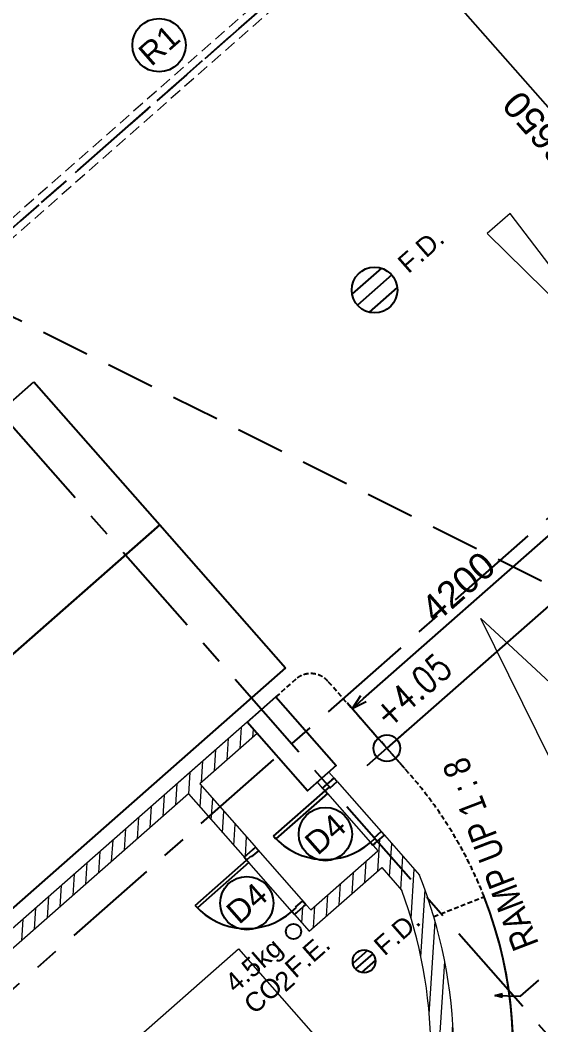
# Model space of a CAD drawing. Header units: millimetres. Extents: x 833681652 to 834427839, y 817425676 to 818089765.
# Drawn here: x 834345954 to 834352786, y 817957948 to 817971130 of the extents above; entities that cross this region are included whole.
import ezdxf
from ezdxf.enums import TextEntityAlignment as Align

# ---------------------------------------------------------------- set-up
doc = ezdxf.new("R2010")
doc.units = ezdxf.units.MM
doc.header["$LTSCALE"] = 100
for name, pattern in [('DASHDOT2', [12.7, 6.35, -3.175, 0, -3.175]), ('Grid Line', [22.224999999999994, 12.7, -3.174999999999999, 3.174999999999999, -3.174999999999999]), ('Hidden', [9.524999999999999, 6.35, -3.175]), ('HIDDENX2', [19.049999999999997, 12.7, -6.35])]:
    doc.linetypes.add(name, pattern=pattern)
for name, color, linetype in [('A-COLS', 3, 'Continuous'), ('DLN020__', 6, 'Continuous'), ('DLN030_1', 1, 'Continuous'), ('DLN030_2', 1, 'Continuous'), ('DLN0401_', 7, 'Continuous'), ('DLN043__Room Name', 7, 'Continuous'), ('DLN220__', 7, 'Continuous'), ('DLN580__', 4, 'Continuous'), ('DLN660', 1, 'Continuous'), ('DLN810__', 1, 'Continuous'), ('FITDOOR', 7, 'Continuous'), ('HOZE REEL', 1, 'Continuous'), ('LEVEL', 7, 'Continuous'), ('MOE', 6, 'DASHDOT2')]:
    doc.layers.add(name, color=color, linetype=linetype)
for name, color, linetype, lineweight in [('A-PLINTH', 2, 'Continuous', 9), ('A-WALL', 7, 'Continuous', 9), ('A829_ROAD', 1, 'Continuous', 0), ('DLN040__', 3, 'Continuous', 0)]:
    doc.layers.add(name, color=color, linetype=linetype, lineweight=lineweight)
doc.styles.add('romans', font='romans.shx')
doc.styles.get("Standard").update_dxf_attribs({"font": 'swiss.ttf'})
doc.styles.add('Swis721tBT', font='swissl.ttf')
doc.dimstyles.new('INTDIM', dxfattribs={"dimtxt": 200, "dimasz": 125, "dimexe": 100, "dimexo": 150, "dimgap": 80, "dimtad": 1, "dimdec": 0, "dimzin": 9, "dimdsep": 46, "dimtxsty": 'Swis721tBT', "dimblk": 'OPEN30', "dimcen": -125, "dimclrd": 256, "dimclre": 256, "dimclrt": 2, "dimaunit": 1, "dimadec": 1, "dimazin": 0, "dimtfac": 0.4444444444444444, "dimtdec": 0, "dimtix": 1, "dimtmove": 2, "dimatfit": 3, "dimldrblk": 'OPEN30', "dimfxl": 0, "dimtolj": 1, "dimlwd": -1, "dimlwe": -1, "dimarcsym": 0})
doc.dimstyles.new('INTDIM350', dxfattribs={"dimtxt": 350, "dimasz": 200, "dimexe": 100, "dimexo": 150, "dimgap": 100, "dimtad": 1, "dimdec": 0, "dimzin": 9, "dimdsep": 46, "dimtxsty": 'Swis721tBT', "dimblk": 'OPEN30', "dimcen": -125, "dimclrd": 256, "dimclre": 256, "dimclrt": 2, "dimaunit": 1, "dimadec": 1, "dimazin": 0, "dimtfac": 0.4444444444444444, "dimtdec": 0, "dimtix": 1, "dimtmove": 2, "dimatfit": 3, "dimldrblk": 'OPEN30', "dimfxl": 0, "dimtolj": 1, "dimlwd": -1, "dimlwe": -1, "dimarcsym": 0})
pattern_1 = [(86.35019582796012, (834261331.7487947, 817978739.7581499), (-158.4280186349075, 10.10571182141014), [])]

# ---------------------------------------------------------------- blocks, each defined once
blk = doc.blocks.new('DLN_Parking - Parking - 2500 x 5000 _WL_-V2-Car Park_B2_F')
at = {"layer": 'DLN660'}
for p, q in [((2500, 0), (0, 0)), ((0, 0), (0, -5000)), ((2500.000000000001, -5000.000000000002), (2500, 0)), ((0, -5000), (2500.000000000001, -5000.000000000002))]:
    blk.add_line(p, q, dxfattribs=at)
blk = doc.blocks.new('A$C2F682C50')
at = {"layer": 'DLN810__', "color": 6}
for p, q in [((834340351.4456058, 818005460.2877936), (834339968.0257945, 818005122.8496397)), ((834340484.7261262, 818005372.916477), (834340034.3147488, 818004976.5207264)), ((834340557.8911703, 818005205.9420846), (834340190.639674, 818004882.733259))]:
    blk.add_line(p, q, dxfattribs=at)
blk.add_circle((834340259.5204375, 818005174.7186017), 300, dxfattribs=at)
blk = doc.blocks.new('1250')
at = {"layer": 'A829_ROAD'}
for p, q in [((1161072039.482734, 201653217.6223853, 10042892.41373266), (1161071641.882646, 201653217.6223851, 10042892.41373266)), ((1161071641.882646, 201653217.6223851, 10042892.41373266), (1161071804.537227, 201650904.3127471, 10042892.41373266)), ((1161071951.462924, 201651965.7850583, 10042892.41373266), (1161072039.482734, 201653217.6223853, 10042892.41373266)), ((1161071876.828153, 201650904.3127472, 10042892.41373266), (1161071920.509253, 201651525.5550687, 10042892.41373266)), ((1161071840.68269, 201649217.6223852, 10042892.41373266), (1161071569.591721, 201650904.3127472, 10042892.41373266)), ((1161071569.591721, 201650904.3127472, 10042892.41373266), (1161071804.537227, 201650904.3127471, 10042892.41373266)), ((1161072111.773659, 201650904.3127472, 10042892.41373266), (1161071840.68269, 201649217.6223852, 10042892.41373266)), ((1161071876.828153, 201650904.3127472, 10042892.41373266), (1161072111.773659, 201650904.3127472, 10042892.41373266))]:
    blk.add_line(p, q, dxfattribs=at)
at = {"layer": 'A829_ROAD', "color": 1, "ltscale": 3}
blk.add_line((1161073523.277623, 201652698.5131854, 10042892.41373266), (1161073129.933458, 201653082.9353119, 10042892.41373266), dxfattribs=at)
for centre, radius, start, end in [((1161077608.83815, 201647178.0304613, 10042892.41373266), 7411.375616377723, 127.1805287769033, 139.7592462515282), ((1161076557.096754, 201646871.4867623, 10042892.41373266), 6569.497351805748, 117.5035676521614, 134.8921954256268)]:
    blk.add_arc(centre, radius, start, end, dxfattribs=at)
blk = doc.blocks.new('A$C2ABD7BB2')
at = {"layer": 'DLN810__', "color": 6}
for p, q in [((59.46726822853088, 354.4860442876816, -0.07028772469116412), (-132.2426373958588, 185.7669672966003, -0.07028772469116412)), ((126.1075284481049, 310.8003859519958, -0.07028772469116412), (-99.09816026687622, 112.6025106906891, -0.07028772469116412)), ((162.6900504827499, 227.3131897449493, -0.07028772469116412), (-20.93569767475128, 65.70877695083618, -0.07028772469116412))]:
    blk.add_line(p, q, dxfattribs=at)
blk.add_circle((13.50468409061432, 211.7014483213425, -0.07028772469116412), 150, dxfattribs=at)
blk = doc.blocks.new('DR1CD-flat-20')
at = {"layer": 'FITDOOR'}
for p, q in [((-900.0000004768372, -1.192092895507812e-07), (-900.0000007152557, -45.00000011920929)), ((-900.0000004768372, -1.192092895507812e-07), (-7.152557373046875e-07, -1.192092895507812e-07)), ((-7.152557373046875e-07, -45.00000011920929), (-900.0000007152557, -45.00000011920929)), ((-7.152557373046875e-07, -1.192092895507812e-07), (-7.152557373046875e-07, -45.00000011920929))]:
    blk.add_line(p, q, dxfattribs=at)
blk = doc.blocks.new('DR1CM-flat-20')
at = {"layer": 'FITDOOR', "color": 6}
blk.add_arc((-7.152557373046875e-07, -1.192092895507812e-07), 899.9999999999983, 180, 270, dxfattribs=at)
blk = doc.blocks.new('DLN-Single Door - Opening 2 - 950 x2138 _WH_-1922936-Car Park_B2_F-flat-20')
at = {"layer": 'A-WALL', "lineweight": 25}
for p, q in [((-100.0000002384186, 499.9999998807907), (99.99999952316284, 499.9999998807907)), ((-100.0000002384186, -500), (99.99999952316284, -500.0000001192093))]:
    blk.add_line(p, q, dxfattribs=at)
at = {"layer": 'FITDOOR'}
for p, q in [((-100.0000002384186, 499.9999998807907), (-62.50000047683716, 500)), ((-100.0000004768372, 449.9999998807907), (-100.0000002384186, 499.9999998807907)), ((-100.0000004768372, 449.9999998807907), (-25.00000047683716, 449.9999998807907)), ((-62.50000071525574, 488), (-62.50000047683716, 500)), ((-25.00000023841858, 437.4999998807907), (-25.00000047683716, 449.9999998807907)), ((-25.00000023841858, 437.4999998807907), (99.99999976158142, 437.4999998807907)), ((62.49999976158142, 487.9999998807907), (62.49999976158142, 499.9999998807907)), ((62.49999976158142, 499.9999998807907), (99.99999952316284, 499.9999998807907)), ((99.99999976158142, 437.4999998807907), (99.99999952316284, 499.9999998807907)), ((-100.0000002384186, -450.0000001192093), (-100.0000002384186, -500)), ((-100.0000002384186, -450.0000001192093), (-25.00000047683716, -450.0000001192093)), ((-100.0000002384186, -500), (-62.50000047683716, -500.0000001192093)), ((-62.50000023841858, -488.0000001192093), (-62.50000047683716, -500.0000001192093)), ((-25.00000023841858, -437.5), (99.99999952316284, -437.5000001192093)), ((-25.00000023841858, -437.5), (-25.00000047683716, -450.0000001192093)), ((62.49999976158142, -488.0000001192093), (62.49999976158142, -500.0000001192093)), ((62.49999976158142, -500.0000001192093), (99.99999952316284, -500.0000001192093)), ((99.99999952316284, -437.5000001192093), (99.99999952316284, -500.0000001192093))]:
    blk.add_line(p, q, dxfattribs=at)
at = {"layer": 'A-WALL'}
for name in ['DR1CD-flat-20', 'DR1CM-flat-20']:
    blk.add_blockref(name, (-99.99999976158142, 450), dxfattribs=at)
blk = doc.blocks.new('DLN-Single Door - Opening 5 -  950 x 2025 _WH_-1665005-Car Park_B2_F-flat-20')
at = {"layer": 'A-WALL'}
blk.add_blockref('DLN-Single Door - Opening 2 - 950 x2138 _WH_-1922936-Car Park_B2_F-flat-20', (-2.384185791015625e-07, -4.99999988079071), dxfattribs=at)
blk = doc.blocks.new('DR1CD-flat-21')
at = {"layer": 'FITDOOR'}
for p, q in [((-900.0000004768372, -1.192092895507812e-07), (-7.152557373046875e-07, 0)), ((-7.152557373046875e-07, 0), (-4.76837158203125e-07, -44.99999988079071)), ((-900.0000004768372, -1.192092895507812e-07), (-900.0000004768372, -45)), ((-4.76837158203125e-07, -44.99999988079071), (-900.0000004768372, -45))]:
    blk.add_line(p, q, dxfattribs=at)
blk = doc.blocks.new('DR1CM-flat-21')
at = {"layer": 'FITDOOR', "color": 6}
blk.add_arc((-7.152557373046875e-07, 0), 899.9999999999983, 180, 270, dxfattribs=at)
blk = doc.blocks.new('DLN-Single Door - Opening 2 - 950 x2138 _WH_-1922936-Car Park_B2_F-flat-21')
at = {"layer": 'A-WALL', "lineweight": 25}
for p, q in [((-100.0000004768372, 500), (99.99999952316284, 499.9999998807907)), ((-100.0000004768372, -500), (99.99999952316284, -500))]:
    blk.add_line(p, q, dxfattribs=at)
at = {"layer": 'FITDOOR'}
for p, q in [((-100.0000004768372, 499.9999998807907), (-62.50000047683716, 500)), ((-100.0000007152557, 450), (-100.0000004768372, 499.9999998807907)), ((-100.0000007152557, 450), (-25.00000071525574, 449.9999998807907)), ((-62.50000047683716, 488), (-62.50000047683716, 500)), ((-25.00000047683716, 437.4999998807907), (-25.00000071525574, 449.9999998807907)), ((-25.00000047683716, 437.4999998807907), (99.99999952316284, 437.5)), ((62.49999952316284, 488), (62.49999952316284, 500)), ((62.49999952316284, 500), (99.99999952316284, 499.9999998807907)), ((99.99999952316284, 437.5), (99.99999952316284, 499.9999998807907)), ((-100.0000004768372, -450), (-100.0000004768372, -500)), ((-100.0000004768372, -450), (-25.00000047683716, -450)), ((-100.0000004768372, -500), (-62.50000047683716, -500)), ((-62.50000047683716, -487.9999998807907), (-62.50000047683716, -500)), ((-25.00000047683716, -437.5), (99.99999952316284, -437.5)), ((-25.00000047683716, -437.5), (-25.00000047683716, -450)), ((62.49999952316284, -488), (62.49999952316284, -500.0000001192093)), ((62.49999952316284, -500.0000001192093), (99.99999952316284, -500)), ((99.99999952316284, -437.5), (99.99999952316284, -500))]:
    blk.add_line(p, q, dxfattribs=at)
at = {"layer": 'A-WALL'}
for name in ['DR1CD-flat-21', 'DR1CM-flat-21']:
    blk.add_blockref(name, (-100, 450), dxfattribs=at)
blk = doc.blocks.new('DLN-Single Door - Opening 5 -  950 x 2025 _WH_-1665005-Car Park_B2_F-flat-21')
at = {"layer": 'A-WALL'}
blk.add_blockref('DLN-Single Door - Opening 2 - 950 x2138 _WH_-1922936-Car Park_B2_F-flat-21', (0, -5), dxfattribs=at)
blk = doc.blocks.new('ELEX')
at = {"layer": 'LEVEL'}
for p, q in [((0, 0.5), (0, -0.5)), ((0.5, 0), (-0.5, 0))]:
    blk.add_line(p, q, dxfattribs=at)
blk.add_circle((0, 0), 0.25, dxfattribs=at)
at = {"layer": 'LEVEL', "style": 'romans'}
blk.add_attdef('ELEX', (0.2567988680821145, 0.3535533905960619), '', height=0.5, dxfattribs=at)
blk = doc.blocks.new('_Open30')
at = {"color": 0, "linetype": 'ByBlock', "lineweight": -2}
for p, q in [((-1, 0.26794919), (0, 0)), ((0, 0), (-1, -0.26794919)), ((0, 0), (-1, 0))]:
    blk.add_line(p, q, dxfattribs=at)
blk = doc.blocks.new('*D163')
at = {"layer": 'Defpoints', "color": 0}
for p in [(834353461.8023221, 817964870.7607307), (834353918.5392885, 817964351.786883), (834350765.6669145, 817961577.0083704)]:
    blk.add_point(p, dxfattribs=at)
at = {"layer": 'DLN030_2', "linetype": 'Continuous'}
for p, q in [((834353819.4402156, 817964464.3896084), (834353395.7362735, 817964945.8292142)), ((834350459.0629803, 817962228.1187866), (834353311.6653551, 817964738.6286335)), ((834350666.5678416, 817961689.6110958), (834350242.8599645, 817962171.0551729))]:
    blk.add_line(p, q, dxfattribs=at)
at = {"layer": 'DLN030_2', "xscale": 200, "yscale": 200, "zscale": 200}
for p, rotation in [((834353461.8023221, 817964870.7607307), 41.35026467986027), ((834350308.9260131, 817962095.9866893), 221.3502646798603)]:
    blk.add_blockref('_Open30', p, dxfattribs=dict(at, rotation=rotation))
at = {"layer": 'DLN030_2', "color": 2, "insert": (834351700.464449, 817963693.4686342), "char_height": 350, "attachment_point": 5, "rotation": 41.35026467986027, "style": 'Swis721tBT'}
blk.add_mtext('\\A1;4200', dxfattribs=at)
blk = doc.blocks.new('*D243')
at = {"layer": 'Defpoints', "color": 0}
for p in [(834350762.6561153, 817972392.0176609), (834355418.7879657, 817967631.1946013), (834355156.0482498, 817967399.9634199)]:
    blk.add_point(p, dxfattribs=at)
at = {"layer": 'DLN030_1', "linetype": 'Continuous'}
for p, q in [((834350875.2588425, 817972491.1167318), (834350837.7246015, 817972458.0837095)), ((834350894.7882109, 817972241.8806927), (834355023.9161555, 817967550.1003897)), ((834355306.1852382, 817967532.0955307), (834355080.9797649, 817967333.8973728))]:
    blk.add_line(p, q, dxfattribs=at)
at = {"layer": 'DLN030_1', "xscale": 200, "yscale": 200, "zscale": 200}
for p, rotation in [((834350762.6561166, 817972392.0176624), 131.3502635480299), ((834355156.0482497, 817967399.96342), 311.3502635480299)]:
    blk.add_blockref('_Open30', p, dxfattribs=dict(at, rotation=rotation))
at = {"layer": 'DLN030_1', "color": 2, "insert": (834352749.2572553, 817969711.0908267), "char_height": 350, "attachment_point": 5, "rotation": 131.35026354802991, "style": 'Swis721tBT'}
blk.add_mtext('\\A1;6650', dxfattribs=at)
blk = doc.blocks.new('*D285')
at = {"layer": 'Defpoints', "color": 0}
for p in [(834345367.0722934, 817958516.5686123), (834349147.208811, 817953917.2942798), (834349158.7558873, 817953927.456596)]:
    blk.add_point(p, dxfattribs=at)
at = {"layer": 'DLN030_1', "linetype": 'Continuous'}
for p, q in [((834345254.4695661, 817958417.4695419), (834345152.7626671, 817958327.9596391)), ((834345359.9632461, 817958243.8887163), (834349026.623793, 817954077.593566)), ((834349259.8115383, 817954016.3933507), (834349233.8243722, 817953993.5226434))]:
    blk.add_line(p, q, dxfattribs=at)
at = {"layer": 'DLN030_1', "xscale": 200, "yscale": 200, "zscale": 200}
for p, rotation in [((834345227.8311518, 817958394.0256861), 131.3502635480299), ((834349158.7558873, 817953927.4565963), 311.3502635480299)]:
    blk.add_blockref('_Open30', p, dxfattribs=dict(at, rotation=rotation))
at = {"layer": 'DLN030_1', "color": 2, "insert": (834346983.1985916, 817955975.8414267), "char_height": 350, "attachment_point": 5, "rotation": 131.35026354802991, "style": 'Swis721tBT'}
blk.add_mtext('\\A1;5950', dxfattribs=at)

msp = doc.modelspace()

# ---------------------------------------------------------------- hatches: boundary and pattern name
at = {"layer": 'A-WALL'}
h = msp.add_hatch(dxfattribs=at)
h.set_pattern_fill('ANSI31', scale=49.99999999999999)
h.set_pattern_definition(pattern_1)
h.paths.add_polyline_path([(834348893.0188618, 817960147.6775136), (834349043.1559874, 817960279.80943), (834348313.1271427, 817961109.3170549), (834349063.8127707, 817961769.9766377), (834348931.6808542, 817961920.1137636), (834345816.4344841, 817959178.4636106), (834342381.004647, 817963082.0288819), (834345383.6481749, 817965724.5800996), (834345119.3843405, 817966024.8543508), (834344969.2472143, 817965892.7224333), (834345101.3791325, 817965742.5853062), (834342248.8727307, 817963232.1660084), (834341257.8833544, 817964358.1944518), (834342834.2241853, 817965745.4924594), (834342636.0263103, 817965970.6981484), (834342485.8891836, 817965838.5662308), (834342551.9551424, 817965763.4976681), (834338085.375652, 817961832.5731475), (834338217.5075682, 817961682.4360217), (834341107.7462287, 817964226.0625355), (834345798.4292748, 817958896.1945678), (834348162.9900168, 817960977.185138)])
h = msp.add_hatch(dxfattribs=at)
h.set_pattern_fill('ANSI31', scale=49.99999999999999)
h.set_pattern_definition(pattern_1)
edge = h.paths.add_edge_path()
edge.add_line((834347037.3017699, 817951660.7930288), (834351273.7232726, 817955389.1412258))
edge.add_arc((834345210.4466013, 817957544.2545341), 6434.892179580464, 340.4329010938926, 381.6085482416656)
edge.add_line((834351193.1045533, 817959913.9889481), (834350733.9459367, 817960435.7156947))
edge.add_line((834350733.9459366, 817960435.7156947), (834350583.8088108, 817960303.5837778))
edge.add_line((834350583.8088108, 817960303.5837777), (834350646.5723376, 817960232.2676572))
edge.add_line((834350646.5723377, 817960232.2676573), (834349766.5781953, 817959457.8087883))
edge.add_line((834349766.5781955, 817959457.8087883), (834349703.8155718, 817959529.1238012))
edge.add_line((834349703.8155717, 817959529.1238012), (834349553.6784446, 817959396.9918844))
edge.add_line((834349553.6784446, 817959396.9918844), (834349748.5730226, 817959175.5396235))
edge.add_line((834349748.5730225, 817959175.5396234), (834350698.1749455, 817960011.2586918))
edge.add_line((834350698.1749456, 817960011.2586919), (834350962.4381192, 817959710.985208))
edge.add_arc((834345083.3264889, 817957556.8524097), 6261.329066144251, -18.550111842485478, 20.123060059259785, ccw=False)
edge.add_line((834351019.3530408, 817955564.9110328), (834346839.1038945, 817951885.9987174))
edge.add_line((834346839.1038945, 817951885.9987175), (834347037.3017699, 817951660.7930288))

# ---------------------------------------------------------------- linework, layer by layer
at = {"linetype": 'Hidden', "ltscale": 0.1}
for p, q in [((834349569.5510801, 817962482.0209444, 0.04088538088329165), (834349306.8113837, 817962250.7897794, 0.04088538088329165)), ((834351049.747263, 817961254.2180374, 0.04088538088329165), (834349992.9546764, 817962455.0136315, 0.04088538088329165)), ((834351380.9720712, 817959369.397728), (834352041.412781, 817959628.3638787, 0.04088538088329165))]:
    msp.add_line(p, q, dxfattribs=at)
for centre, radius, start, end in [((834349767.749222, 817962256.8154902, 0.04088538088329165), 300, 41.35026467986027, 131.3502646798603), ((834346920.9805961, 817957620.5854461, 0.04088538088329165), 5500, 21.41069355077851, 41.35026467986027)]:
    msp.add_arc(centre, radius, start, end, dxfattribs=at)
at = {"layer": 'A-COLS'}
msp.add_lwpolyline([(834348931.46896, 817961920.4595454), (834349306.8113844, 817962250.7897804), (834350099.60395, 817961349.9679625), (834349724.2615256, 817961019.6377267)], close=True, dxfattribs=at)
at = {"layer": 'A-PLINTH', "elevation": 1.01863406598568e-10}
msp.add_lwpolyline([(834347318.2347937, 817957623.2917044), (834348819.6060524, 817958944.6108723), (834350114.4988369, 817957473.2670387), (834348613.1275781, 817956151.9478709)], close=True, dxfattribs=at)
at = {"layer": 'A-WALL', "linetype": 'Hidden', "ltscale": 0.25}
for p, q in [((834351138.0777824, 817973187.2637709), (834344982.4620284, 817967769.8479055)), ((834351270.2098762, 817973037.1268011), (834345114.5941226, 817967619.7109361))]:
    msp.add_line(p, q, dxfattribs=at)
at = {"layer": 'A-WALL'}
for p, q in [((834348931.4689598, 817961920.459545, -0.07028772469116415), (834345816.2258304, 817959178.80571, -0.07028772469116415)), ((834348931.4689596, 817961920.459546, -0.07028772469116415), (834348030.6471422, 817961127.6669796, -0.07028772469116415)), ((834349063.6010542, 817961770.3225756, -0.07028772469116415), (834348312.9162067, 817961109.6621051, -0.07028772469116415)), ((834349063.6010544, 817961770.3225754, -0.07028772469116415), (834348312.9162064, 817961109.6621044, -0.07028772469116415)), ((834350073.0753292, 817961186.7484498), (834350003.7059816, 817961265.5703584)), ((834348312.9162105, 817961109.6621007), (834349056.1592411, 817960265.141646)), ((834349922.938359, 817961054.6163553), (834349853.5690111, 817961133.4382635)), ((834348162.779237, 817960977.5300107, -0.07028772469116415), (834345798.2209549, 817958896.5366457, -0.07028772469116415)), ((834348162.77924, 817960977.530006), (834348906.022271, 817960133.0095513)), ((834349766.3692148, 817959458.1555521), (834350646.3624384, 817960232.6154656)), ((834349748.3643725, 817959175.8863705), (834350697.9653076, 817960011.6065614)), ((834350697.9652796, 817960011.6066113, -0.07028772469493574), (834350962.2288363, 817959711.3333901, -0.07028772469493574)), ((834349703.6065034, 817959529.4704952), (834349766.3694249, 817959458.1553127)), ((834351485.384455, 817959461.2886654), (834351485.3844547, 817959461.2886653)), ((834349553.4695327, 817959397.338401), (834349748.3643725, 817959175.8863705))]:
    msp.add_line(p, q, dxfattribs=at)
at = {"layer": 'A-WALL', "color": 1}
for p, q in [((834350114.3666092, 817961139.8306472, -0.006503687177428247), (834350692.4445211, 817960482.9814043, -0.006503687145596099)), ((834349956.1673597, 817961016.8594321, -0.0003576332400581361), (834350550.5658025, 817960341.4657456, -0.006503687145596099)), ((834349042.9460319, 817960280.1553438), (834349703.6065024, 817959529.4704947)), ((834349553.4695332, 817959397.3384011), (834348892.8090622, 817960148.0232487))]:
    msp.add_line(p, q, dxfattribs=at)
at = {"layer": 'A-WALL', "lineweight": 18}
for p, q in [((834350733.7358, 817960436.0636015), (834350583.5988306, 817960303.9315073)), ((834350734.708201, 817960434.9586977), (834351192.8950304, 817959914.3374026, -0.07028772469220715)), ((834350584.5712314, 817960302.8266034), (834350646.3624384, 817960232.6154656))]:
    msp.add_line(p, q, dxfattribs=at)
at = {"layer": 'A-WALL'}
for centre, radius, start, end in [((834345210.2403281, 817957544.5960072, -0.07028772469493574), 6434.891729333372, 340.4329459970119, 21.60861977904911), ((834345083.1227517, 817957557.1941968, -0.07028772469493574), 6261.326058879569, 341.4498379554582, 20.12313408793641)]:
    msp.add_arc(centre, radius, start, end, dxfattribs=at)
at = {"layer": 'A829_ROAD', "color": 1, "ltscale": 3}
msp.add_lwpolyline([(834353174.9057137, 817961617.6081208), (834352915.1763725, 817961419.9756876), (834351998.9455734, 817963278.6334045), (834353512.0342928, 817961874.1349417), (834353253.3958606, 817961677.3325979, -0.1095062699711448), (834354765.4687289, 817958848.1523236), (834354263.4121263, 817958623.5656575, 0.1230696715543341), (834353174.9071926, 817961617.609119)], format="xyb", dxfattribs=at)
at = {"layer": 'DLN020__', "linetype": 'Grid Line'}
for p, q in [((834359890.6415367, 817949846.3531711), (834296125.9379379, 818022299.9037509)), ((834372687.381347, 817992019.0985613), (834303349.5229883, 817930996.4440284)), ((834377642.3348808, 817986388.9621973), (834308304.4765224, 817925366.3076644))]:
    msp.add_line(p, q, dxfattribs=at)
at = {"layer": 'DLN0401_', "color": 0}
for centre in [(834347776.8132122, 817970800.5628092), (834349958.4918253, 817960451.1457787, 0.06378403754556815), (834348928.3614563, 817959544.5538895)]:
    msp.add_circle(centre, 349.9999999999999, dxfattribs=at)
at = {"layer": 'DLN043__Room Name'}
msp.add_arc((834349423.7276089, 817962243.306338, -0.03514386265305805), 82.82322962828711, 221.3281332977473, 221.3723954459516, dxfattribs=at)
at = {"layer": 'DLN220__', "color": 3, "linetype": 'Hidden', "ltscale": 0.5}
msp.add_line((834351204.143829, 817973112.1952864), (834345048.5280753, 817967694.779421), dxfattribs=at)
at = {"layer": 'DLN580__'}
for centre, radius in [((834349540.9480954, 817959173.1062942, -0.0702877246911642), 99.99999999999997), ((834349540.9480956, 817959173.1062942, -0.0702877246911642), 100)]:
    msp.add_circle(centre, radius, dxfattribs=at)
at = {"layer": 'DLN810__'}
msp.add_line((834356808.6762891, 817966895.3293202), (834350765.663257, 817961577.0125263), dxfattribs=at)
for centre, end in [((834346920.9805961, 817957620.5854458, 0.04088538088329165), 21.41069355077851), ((834346920.9805961, 817957620.5854461, 0.04088538088329165), 16.90932508301672)]:
    msp.add_arc(centre, 5500, 311.3502646798603, end, dxfattribs=at)
at = {"layer": 'MOE', "color": 6, "linetype": 'HIDDENX2', "ltscale": 0.5, "elevation": -0.07028772469116414}
msp.add_lwpolyline([(834365576.6923438, 817957386.5067489), (834345851.8085775, 817967236.0925651), (834344838.3829782, 817966344.2021269)], dxfattribs=at)

# ---------------------------------------------------------------- block references
at = {"layer": 'A-WALL', "rotation": 41.35026354788471}
for name, p in [('DLN-Single Door - Opening 5 -  950 x 2025 _WH_-1665005-Car Park_B2_F-flat-21', (834350325.033778, 817960749.093403, -0.006503687145596099)), ('DLN-Single Door - Opening 5 -  950 x 2025 _WH_-1665005-Car Park_B2_F-flat-20', (834349294.9044809, 817959842.5002967, -0.07028772469116426))]:
    msp.add_blockref(name, p, dxfattribs=at)
at = {"layer": 'A829_ROAD', "rotation": 41.35026354788471}
msp.add_blockref('1250', (95977503.18238378, -100483821.8586047, -10042892.41373266), dxfattribs=at)
at = {"layer": 'DLN660', "xscale": -1, "rotation": 131.3502635478928}
for p in [(834342380.6923889, 817963082.2798012), (834344032.2445767, 817961205.4805605)]:
    msp.add_blockref('DLN_Parking - Parking - 2500 x 5000 _WL_-V2-Car Park_B2_F', p, dxfattribs=at)
at = {"layer": 'HOZE REEL', "rotation": 6.771992559802584e-05}
for name, p in [('A$C2F682C50', (11311.12235832214, -38572.43537175655)), ('A$C2ABD7BB2', (834350453.5494078, 817958570.128676, 0.0702877246911641))]:
    msp.add_blockref(name, p, dxfattribs=at)
at = {"layer": 'LEVEL'}
ref = msp.add_blockref('ELEX', (834350765.6632568, 817961577.0125262), dxfattribs=dict(at, xscale=700.0000000000001, yscale=700.0000000000001, zscale=700.0000000000001, rotation=41.3502635479213))
ref.add_attrib('ELEX', '+4.05', (834350781.4175229, 817961823.9979569), dxfattribs={"height": 349.9999999999999, "rotation": 41.35026467986027, "style": 'romans', "width": 0.8})

# ---------------------------------------------------------------- texts
at = {"layer": 'DLN0401_', "style": 'Swis721tBT'}
for s, p in [('R1', (834347776.8132122, 817970800.5628092)), ('D4', (834349958.4918253, 817960451.1457788, 0.06378403755708663)), ('D4', (834348928.3614564, 817959544.5538896))]:
    msp.add_text(s, height=299.9999999999999, rotation=41.35019658668386, dxfattribs=at).set_placement(p, align=Align.MIDDLE_CENTER)
at = {"layer": 'DLN040__', "insert": (834352436.1711557, 817958886.8411608), "char_height": 349.9999999999999, "attachment_point": 1, "rotation": 111.00064058332187, "line_spacing_factor": 1.006669768884753}
msp.add_mtext('{\\W0.8;RAMP UP 1 : 8}', dxfattribs=at)
at = {"layer": 'DLN580__', "style": 'Swis721tBT'}
for s, p in [('4.5kg', (834348778.7350291, 817958356.8784587, -0.07028772469116427)), ('CO  F.E.', (834349026.8389394, 817958074.9661932, -0.07028772469116427)), ('2', (834349432.4132924, 817958368.3607521, -0.07028772469116433))]:
    msp.add_text(s, height=249.9999999999999, rotation=41.35019658668386, dxfattribs=at).set_placement(p)
at = {"layer": 'HOZE REEL', "color": 6, "char_height": 250, "attachment_point": 1, "rotation": 41.4181382997361}
for insert in [(834350882.211429, 817967982.0976621), (834350568.5184937, 817959030.4161975)]:
    msp.add_mtext_dynamic_manual_height_columns('F.D.', width=4603.782737569967, gutter_width=1, heights=[0], dxfattribs=dict(at, insert=insert))

# ---------------------------------------------------------------- dimensions: what is measured, and where the dimension line sits
at = {"layer": 'DLN030_1'}
for base, p1, p2, angle, picture, middle in [((834355156.0482498, 817967399.9634199, -0.02699575162302074), (834350762.6561152, 817972392.0176607, -0.02699575162302074), (834355418.7879655, 817967631.1946012, -0.02699575162302079), 131.3502635480324, '*D243', (834352749.2572553, 817969711.0908269, -0.02699575162302074)), ((834349158.7558873, 817953927.456596), (834345367.0722934, 817958516.5686123), (834349147.2088109, 817953917.2942798), 131.3502635480299, '*D285', (834346983.1985916, 817955975.8414268))]:
    dim = msp.add_linear_dim(base=base, p1=p1, p2=p2, angle=angle, dimstyle='INTDIM350', dxfattribs=at)
    dim.commit()
    dim.dimension.update_dxf_attribs({"geometry": picture, "text_midpoint": middle})
at = {"layer": 'DLN030_2'}
dim = msp.add_linear_dim(base=(834353461.8023221, 817964870.7607307), p1=(834350765.6669145, 817961577.0083704), p2=(834353918.5392884, 817964351.786883), angle=41.35026467986027, dimstyle='INTDIM350', dxfattribs=at)
dim.commit()
dim.dimension.update_dxf_attribs({"geometry": '*D163', "text_midpoint": (834351700.464449, 817963693.4686342)})

# ---------------------------------------------------------------- leaders
at = {"layer": 'DLN030_1', "color": 1}
msp.add_leader([(834352183.9085174, 817958335.4151871, 0.04088538088329166), (834352520.4181117, 817958326.3177985, 0.04088538088329166), (834352759.5174383, 817958536.743617, 0.04088538088329166)], dimstyle='INTDIM', override={"dimtxt": 100, "dimasz": 100, "dimgap": 30, "dimtad": 0, "dimarcsym": 2}, dxfattribs=at)

doc.saveas('drawing.dxf')
